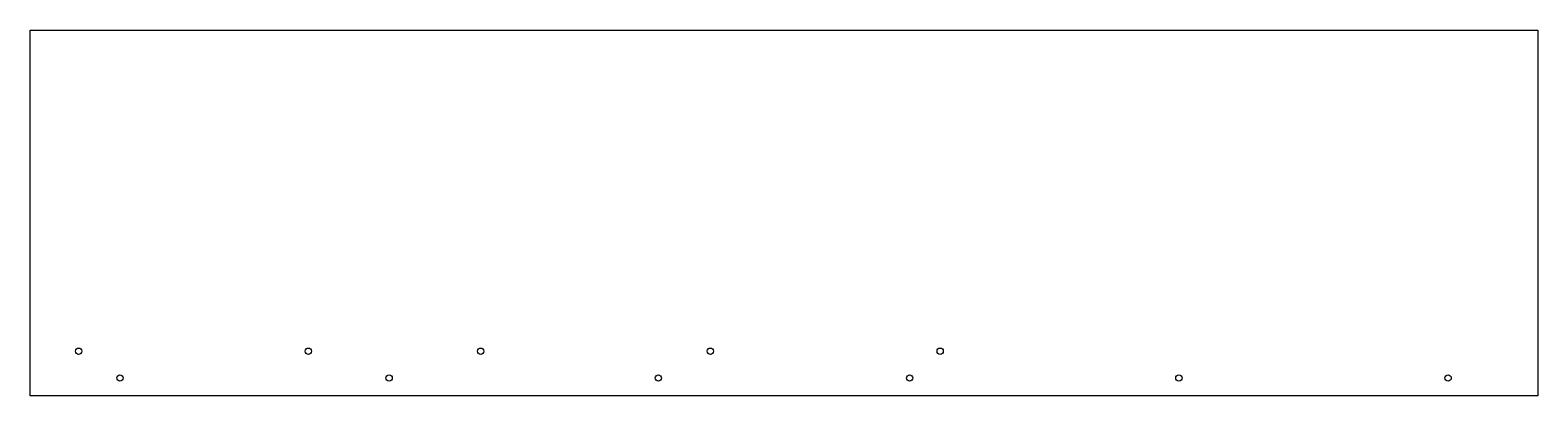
# Model space of a CAD drawing. Header units: inches. Extents: x 340 to 1180, y 552 to 756.
import ezdxf

# ---------------------------------------------------------------- set-up
doc = ezdxf.new("R2010")
doc.units = ezdxf.units.IN
doc.header["$MEASUREMENT"] = 0
doc.layers.add('контур', color=30, linetype='Continuous')
doc.layers.add('отверстия сквозные диам 3(5 мм', color=61, linetype='Continuous')

msp = doc.modelspace()

# ---------------------------------------------------------------- linework, layer by layer
at = {"color": 7}
for centre in [(389.66, 561.85), (539.66, 561.85), (689.66, 561.85), (829.66, 561.85), (979.66, 561.85), (1129.66, 561.85)]:
    msp.add_circle(centre, 1.75, dxfattribs=at)
at = {"layer": 'контур', "color": 4}
msp.add_lwpolyline([(339.66, 755.85), (1179.66, 755.85), (1179.66, 551.85), (339.66, 551.85)], close=True, dxfattribs=at)
at = {"layer": 'отверстия сквозные диам 3(5 мм', "color": 7}
for centre in [(366.66, 576.76), (494.66, 576.76), (590.66, 576.76), (718.66, 576.76), (846.66, 576.76)]:
    msp.add_circle(centre, 1.75, dxfattribs=at)

doc.saveas('drawing.dxf')
